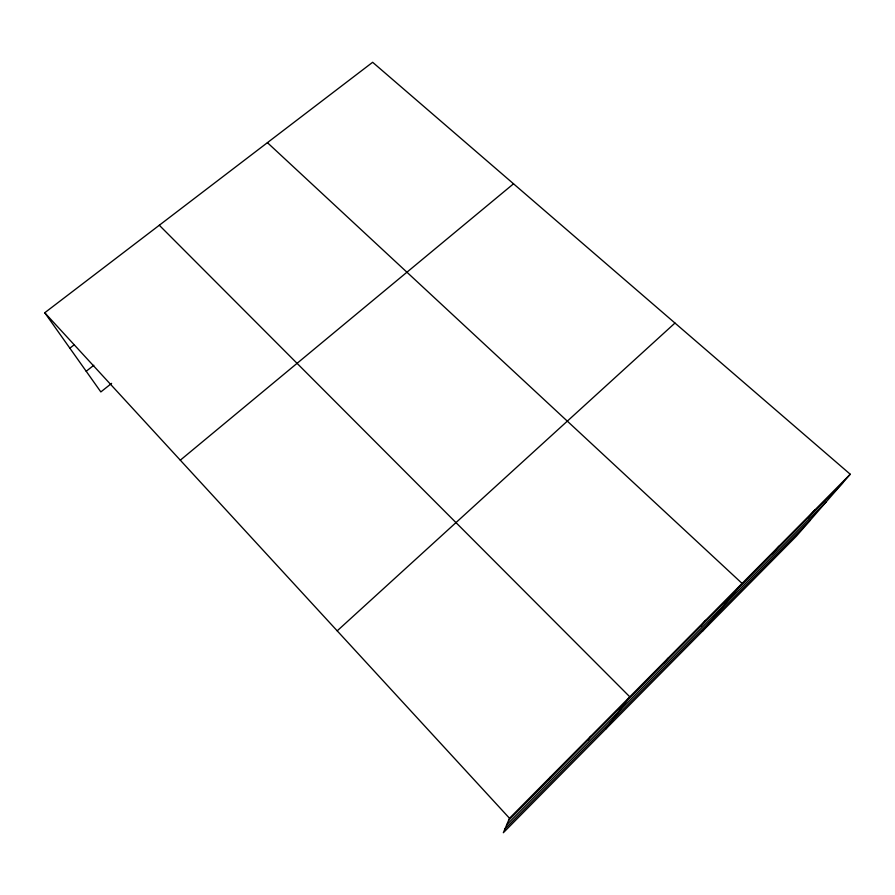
<?xml version="1.0" encoding="UTF-8"?>
<svg xmlns="http://www.w3.org/2000/svg" width="895" height="895" viewBox="0 0 895 895"><rect width="100%" height="100%" fill="white"/><g stroke="black" fill="none" stroke-linecap="round" stroke-linejoin="round"><path stroke-width="1.34" d="M850.25 474.238L509.501 818.254L503.337 832.719L796.505 536.049L850.25 474.238L372.644 62.281L44.75 312.747L100.844 391.932L111.606 383.373M548.769 779.769L550.537 776.815M588.015 740.131L590.622 736.35M605.814 729.011L629.789 696.813L159.299 225.249M663.9 663.497L668.073 658.161M700.584 626.444L705.495 620.38M702.485 631.188L742.089 583.428L267.415 142.663M772.665 553.658L778.952 546.207M808.051 517.914L814.998 509.826M508.617 820.312L842.676 482.942M506.704 824.821L826.063 502.05M504.914 829.016L810.422 520.04M337.202 630.841L674.964 323.05M180.298 460.187L513.529 183.799M86.2 371.257L93.818 365.272M69.844 348.177L74.263 344.743M44.75 312.747L509.501 818.254"/></g></svg>
